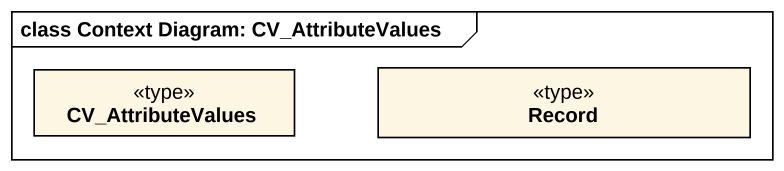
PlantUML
@startuml
mainframe class Context Diagram: CV_AttributeValues
hide circle
hide empty members
class CV_AttributeValues <<type>>
class "Record" as Record_ <<type>>
@enduml
